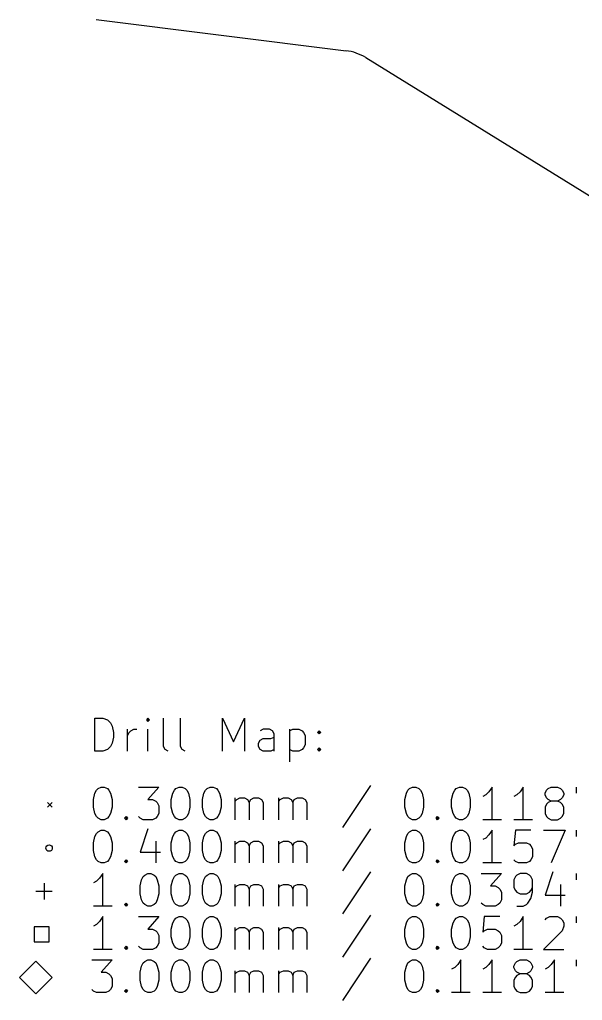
# Model space of a CAD drawing. Extents: x 3.05 to 12.28, y -8.4 to -3.41.
# Drawn here: x 3.054 to 4.409, y -8.39 to -6.031 of the extents above; entities that cross this region are included whole.
import ezdxf

# ---------------------------------------------------------------- set-up
doc = ezdxf.new("R2010")
doc.units = 0
doc.header["$MEASUREMENT"] = 0
doc.layers.add('BLACK', color=7, linetype='CONTINUOUS')

msp = doc.modelspace()

# ---------------------------------------------------------------- linework, layer by layer
at = {"layer": 'BLACK', "linetype": 'CONTINUOUS'}
for p, q in [((3.2387, -6.0309), (3.8403, -6.1057)), ((3.8877, -6.1224), (4.9938, -6.8042)), ((3.2359, -7.7906), (3.2359, -7.7118)), ((3.2359, -7.7118), (3.2546, -7.7118)), ((3.2546, -7.7118), (3.2659, -7.7156)), ((3.2659, -7.7156), (3.2734, -7.7231)), ((3.3633, -7.7118), (3.3596, -7.7156)), ((3.3596, -7.7156), (3.3633, -7.7193)), ((3.3671, -7.7156), (3.3633, -7.7118)), ((3.3633, -7.7118), (3.3633, -7.7193)), ((3.3633, -7.7193), (3.3671, -7.7156)), ((3.4008, -7.7793), (3.4008, -7.7118)), ((3.4421, -7.7793), (3.4421, -7.7118)), ((3.5433, -7.7906), (3.5433, -7.7118)), ((3.5433, -7.7118), (3.5696, -7.7681)), ((3.5696, -7.7681), (3.5958, -7.7118)), ((3.5958, -7.7118), (3.5958, -7.7906)), ((3.2734, -7.7231), (3.2771, -7.7306)), ((3.2771, -7.7306), (3.2809, -7.7456)), ((3.3146, -7.7906), (3.3146, -7.7381)), ((3.3221, -7.7418), (3.3296, -7.7381)), ((3.3296, -7.7381), (3.3371, -7.7381)), ((3.3633, -7.7906), (3.3633, -7.7381)), ((3.6408, -7.7381), (3.6333, -7.7418)), ((3.6558, -7.7381), (3.6408, -7.7381)), ((3.6633, -7.7418), (3.6558, -7.7381)), ((3.7045, -7.7381), (3.7045, -7.8168)), ((3.7045, -7.7418), (3.712, -7.7381)), ((3.712, -7.7381), (3.727, -7.7381)), ((3.727, -7.7381), (3.7345, -7.7418)), ((3.2809, -7.7568), (3.2771, -7.7718)), ((3.2809, -7.7456), (3.2809, -7.7568)), ((3.3146, -7.7531), (3.3183, -7.7456)), ((3.3183, -7.7456), (3.3221, -7.7418)), ((3.6333, -7.7643), (3.6408, -7.7606)), ((3.6408, -7.7606), (3.6596, -7.7606)), ((3.6596, -7.7606), (3.6671, -7.7568)), ((3.6671, -7.7493), (3.6633, -7.7418)), ((3.6671, -7.7906), (3.6671, -7.7493)), ((3.7345, -7.7418), (3.7383, -7.7456)), ((3.7383, -7.7456), (3.742, -7.7531)), ((3.742, -7.7531), (3.742, -7.7756)), ((3.772, -7.7456), (3.7758, -7.7418)), ((3.7758, -7.7493), (3.772, -7.7456)), ((3.7758, -7.7418), (3.7795, -7.7456)), ((3.7758, -7.7418), (3.7758, -7.7493)), ((3.7795, -7.7456), (3.7758, -7.7493)), ((3.2734, -7.7793), (3.2659, -7.7868)), ((3.2771, -7.7718), (3.2734, -7.7793)), ((3.4046, -7.7868), (3.4008, -7.7793)), ((3.4458, -7.7868), (3.4421, -7.7793)), ((3.6296, -7.7718), (3.6333, -7.7643)), ((3.6296, -7.7793), (3.6296, -7.7718)), ((3.6333, -7.7868), (3.6296, -7.7793)), ((3.7383, -7.7831), (3.7345, -7.7868)), ((3.742, -7.7756), (3.7383, -7.7831)), ((3.772, -7.7868), (3.7758, -7.7831)), ((3.7758, -7.7831), (3.7795, -7.7868)), ((3.7758, -7.7831), (3.7758, -7.7906)), ((3.2546, -7.7906), (3.2359, -7.7906)), ((3.2659, -7.7868), (3.2546, -7.7906)), ((3.4121, -7.7906), (3.4046, -7.7868)), ((3.4533, -7.7906), (3.4458, -7.7868)), ((3.6408, -7.7906), (3.6333, -7.7868)), ((3.6596, -7.7906), (3.6408, -7.7906)), ((3.6671, -7.7868), (3.6596, -7.7906)), ((3.712, -7.7906), (3.7045, -7.7868)), ((3.727, -7.7906), (3.712, -7.7906)), ((3.7345, -7.7868), (3.727, -7.7906)), ((3.7758, -7.7906), (3.772, -7.7868)), ((3.7795, -7.7868), (3.7758, -7.7906)), ((3.2434, -7.8809), (3.2509, -7.8772)), ((3.2509, -7.8772), (3.2584, -7.8772)), ((3.2584, -7.8772), (3.2659, -7.8809)), ((3.3408, -7.8772), (3.3896, -7.8772)), ((3.3896, -7.8772), (3.3633, -7.9072)), ((3.4308, -7.8809), (3.4383, -7.8772)), ((3.4383, -7.8772), (3.4458, -7.8772)), ((3.4458, -7.8772), (3.4533, -7.8809)), ((3.5058, -7.8809), (3.5133, -7.8772)), ((3.5133, -7.8772), (3.5208, -7.8772)), ((3.5208, -7.8772), (3.5283, -7.8809)), ((3.8995, -7.8734), (3.832, -7.9747)), ((3.9933, -7.8809), (4.0008, -7.8772)), ((4.0008, -7.8772), (4.0083, -7.8772)), ((4.0083, -7.8772), (4.0158, -7.8809)), ((4.1057, -7.8809), (4.1132, -7.8772)), ((4.1132, -7.8772), (4.1207, -7.8772)), ((4.1207, -7.8772), (4.1282, -7.8809)), ((4.192, -7.8772), (4.1845, -7.8884)), ((4.192, -7.9559), (4.192, -7.8772)), ((4.267, -7.8772), (4.2595, -7.8884)), ((4.267, -7.9559), (4.267, -7.8772)), ((4.327, -7.8809), (4.3345, -7.8772)), ((4.3345, -7.8772), (4.3495, -7.8772)), ((4.3495, -7.8772), (4.357, -7.8809)), ((4.3945, -7.8772), (4.3945, -7.8922)), ((3.2321, -7.9072), (3.2359, -7.8922)), ((3.2359, -7.8922), (3.2396, -7.8847)), ((3.2396, -7.8847), (3.2434, -7.8809)), ((3.2659, -7.8809), (3.2696, -7.8847)), ((3.2696, -7.8847), (3.2734, -7.8922)), ((3.2734, -7.8922), (3.2771, -7.9072)), ((3.4196, -7.9072), (3.4233, -7.8922)), ((3.4233, -7.8922), (3.4271, -7.8847)), ((3.4271, -7.8847), (3.4308, -7.8809)), ((3.4533, -7.8809), (3.4571, -7.8847)), ((3.4571, -7.8847), (3.4608, -7.8922)), ((3.4608, -7.8922), (3.4646, -7.9072)), ((3.4946, -7.9072), (3.4983, -7.8922)), ((3.4983, -7.8922), (3.5021, -7.8847)), ((3.5021, -7.8847), (3.5058, -7.8809)), ((3.5283, -7.8809), (3.5321, -7.8847)), ((3.5321, -7.8847), (3.5358, -7.8922)), ((3.5358, -7.8922), (3.5396, -7.9072)), ((3.5733, -7.9559), (3.5733, -7.9034)), ((3.5771, -7.9072), (3.5846, -7.9034)), ((3.5846, -7.9034), (3.5958, -7.9034)), ((3.5958, -7.9034), (3.6033, -7.9072)), ((3.6108, -7.9072), (3.6183, -7.9034)), ((3.6183, -7.9034), (3.6296, -7.9034)), ((3.6296, -7.9034), (3.6371, -7.9072)), ((3.6783, -7.9559), (3.6783, -7.9034)), ((3.6821, -7.9072), (3.6895, -7.9034)), ((3.6895, -7.9034), (3.7008, -7.9034)), ((3.7008, -7.9034), (3.7083, -7.9072)), ((3.7158, -7.9072), (3.7233, -7.9034)), ((3.7233, -7.9034), (3.7345, -7.9034)), ((3.7345, -7.9034), (3.742, -7.9072)), ((3.982, -7.9072), (3.9858, -7.8922)), ((3.9858, -7.8922), (3.9895, -7.8847)), ((3.9895, -7.8847), (3.9933, -7.8809)), ((4.0158, -7.8809), (4.0195, -7.8847)), ((4.0195, -7.8847), (4.0233, -7.8922)), ((4.0233, -7.8922), (4.027, -7.9072)), ((4.0945, -7.9072), (4.0982, -7.8922)), ((4.0982, -7.8922), (4.102, -7.8847)), ((4.102, -7.8847), (4.1057, -7.8809)), ((4.1282, -7.8809), (4.132, -7.8847)), ((4.132, -7.8847), (4.1357, -7.8922)), ((4.1357, -7.8922), (4.1395, -7.9072)), ((4.177, -7.8959), (4.1695, -7.8997)), ((4.1845, -7.8884), (4.177, -7.8959)), ((4.252, -7.8959), (4.2445, -7.8997)), ((4.2595, -7.8884), (4.252, -7.8959)), ((4.3195, -7.8922), (4.3232, -7.8847)), ((4.3195, -7.8959), (4.3195, -7.8922)), ((4.3232, -7.9034), (4.3195, -7.8959)), ((4.3232, -7.8847), (4.327, -7.8809)), ((4.327, -7.9072), (4.3232, -7.9034)), ((4.357, -7.8809), (4.3607, -7.8847)), ((4.3607, -7.9034), (4.357, -7.9072)), ((4.3607, -7.8847), (4.3645, -7.8922)), ((4.3645, -7.8959), (4.3607, -7.9034)), ((4.3645, -7.8922), (4.3645, -7.8959)), ((3.1214, -7.914), (3.1332, -7.9258)), ((3.1332, -7.914), (3.1214, -7.9258)), ((3.2321, -7.9259), (3.2321, -7.9072)), ((3.2359, -7.9409), (3.2321, -7.9259)), ((3.2771, -7.9259), (3.2734, -7.9409)), ((3.2771, -7.9072), (3.2771, -7.9259)), ((3.3633, -7.9072), (3.3746, -7.9072)), ((3.3746, -7.9072), (3.3821, -7.9109)), ((3.3821, -7.9109), (3.3858, -7.9147)), ((3.3858, -7.9147), (3.3896, -7.9222)), ((3.3896, -7.9222), (3.3896, -7.9409)), ((3.4196, -7.9259), (3.4196, -7.9072)), ((3.4233, -7.9409), (3.4196, -7.9259)), ((3.4646, -7.9259), (3.4608, -7.9409)), ((3.4646, -7.9072), (3.4646, -7.9259)), ((3.4946, -7.9259), (3.4946, -7.9072)), ((3.4983, -7.9409), (3.4946, -7.9259)), ((3.5396, -7.9259), (3.5358, -7.9409)), ((3.5396, -7.9072), (3.5396, -7.9259)), ((3.5733, -7.9109), (3.5771, -7.9072)), ((3.6033, -7.9072), (3.6071, -7.9147)), ((3.6071, -7.9147), (3.6108, -7.9072)), ((3.6071, -7.9147), (3.6071, -7.9559)), ((3.6371, -7.9072), (3.6408, -7.9147)), ((3.6408, -7.9147), (3.6408, -7.9559)), ((3.6783, -7.9109), (3.6821, -7.9072)), ((3.7083, -7.9072), (3.712, -7.9147)), ((3.712, -7.9147), (3.7158, -7.9072)), ((3.712, -7.9147), (3.712, -7.9559)), ((3.742, -7.9072), (3.7458, -7.9147)), ((3.7458, -7.9147), (3.7458, -7.9559)), ((3.982, -7.9259), (3.982, -7.9072)), ((3.9858, -7.9409), (3.982, -7.9259)), ((4.027, -7.9259), (4.0233, -7.9409)), ((4.027, -7.9072), (4.027, -7.9259)), ((4.0945, -7.9259), (4.0945, -7.9072)), ((4.0982, -7.9409), (4.0945, -7.9259)), ((4.1395, -7.9259), (4.1357, -7.9409)), ((4.1395, -7.9072), (4.1395, -7.9259)), ((4.3232, -7.9184), (4.3195, -7.9259)), ((4.3195, -7.9259), (4.3195, -7.9409)), ((4.327, -7.9147), (4.3232, -7.9184)), ((4.3345, -7.9109), (4.327, -7.9072)), ((4.3345, -7.9109), (4.327, -7.9147)), ((4.3495, -7.9109), (4.3345, -7.9109)), ((4.357, -7.9072), (4.3495, -7.9109)), ((4.357, -7.9147), (4.3495, -7.9109)), ((4.3607, -7.9184), (4.357, -7.9147)), ((4.3645, -7.9259), (4.3607, -7.9184)), ((4.3645, -7.9409), (4.3645, -7.9259)), ((3.2396, -7.9484), (3.2359, -7.9409)), ((3.2434, -7.9522), (3.2396, -7.9484)), ((3.2696, -7.9484), (3.2659, -7.9522)), ((3.2734, -7.9409), (3.2696, -7.9484)), ((3.3071, -7.9522), (3.3108, -7.9484)), ((3.3108, -7.9484), (3.3146, -7.9522)), ((3.3108, -7.9484), (3.3108, -7.9559)), ((3.3446, -7.9522), (3.3408, -7.9484)), ((3.3858, -7.9484), (3.3821, -7.9522)), ((3.3896, -7.9409), (3.3858, -7.9484)), ((3.4271, -7.9484), (3.4233, -7.9409)), ((3.4308, -7.9522), (3.4271, -7.9484)), ((3.4571, -7.9484), (3.4533, -7.9522)), ((3.4608, -7.9409), (3.4571, -7.9484)), ((3.5021, -7.9484), (3.4983, -7.9409)), ((3.5058, -7.9522), (3.5021, -7.9484)), ((3.5321, -7.9484), (3.5283, -7.9522)), ((3.5358, -7.9409), (3.5321, -7.9484)), ((3.9895, -7.9484), (3.9858, -7.9409)), ((3.9933, -7.9522), (3.9895, -7.9484)), ((4.0195, -7.9484), (4.0158, -7.9522)), ((4.0233, -7.9409), (4.0195, -7.9484)), ((4.057, -7.9522), (4.0608, -7.9484)), ((4.0608, -7.9484), (4.0645, -7.9522)), ((4.0608, -7.9484), (4.0608, -7.9559)), ((4.102, -7.9484), (4.0982, -7.9409)), ((4.1057, -7.9522), (4.102, -7.9484)), ((4.132, -7.9484), (4.1282, -7.9522)), ((4.1357, -7.9409), (4.132, -7.9484)), ((4.3195, -7.9409), (4.3232, -7.9484)), ((4.3232, -7.9484), (4.327, -7.9522)), ((4.357, -7.9522), (4.3607, -7.9484)), ((4.3607, -7.9484), (4.3645, -7.9409)), ((3.2509, -7.9559), (3.2434, -7.9522)), ((3.2584, -7.9559), (3.2509, -7.9559)), ((3.2659, -7.9522), (3.2584, -7.9559)), ((3.3108, -7.9559), (3.3071, -7.9522)), ((3.3146, -7.9522), (3.3108, -7.9559)), ((3.3521, -7.9559), (3.3446, -7.9522)), ((3.3746, -7.9559), (3.3521, -7.9559)), ((3.3821, -7.9522), (3.3746, -7.9559)), ((3.4383, -7.9559), (3.4308, -7.9522)), ((3.4458, -7.9559), (3.4383, -7.9559)), ((3.4533, -7.9522), (3.4458, -7.9559)), ((3.5133, -7.9559), (3.5058, -7.9522)), ((3.5208, -7.9559), (3.5133, -7.9559)), ((3.5283, -7.9522), (3.5208, -7.9559)), ((4.0008, -7.9559), (3.9933, -7.9522)), ((4.0083, -7.9559), (4.0008, -7.9559)), ((4.0158, -7.9522), (4.0083, -7.9559)), ((4.0608, -7.9559), (4.057, -7.9522)), ((4.0645, -7.9522), (4.0608, -7.9559)), ((4.1132, -7.9559), (4.1057, -7.9522)), ((4.1207, -7.9559), (4.1132, -7.9559)), ((4.1282, -7.9522), (4.1207, -7.9559)), ((4.2145, -7.9559), (4.1695, -7.9559)), ((4.2895, -7.9559), (4.2445, -7.9559)), ((4.327, -7.9522), (4.3345, -7.9559)), ((4.3345, -7.9559), (4.3495, -7.9559)), ((4.3495, -7.9559), (4.357, -7.9522)), ((3.2321, -8.0111), (3.2359, -7.9961)), ((3.2359, -7.9961), (3.2396, -7.9886)), ((3.2396, -7.9886), (3.2434, -7.9849)), ((3.2434, -7.9849), (3.2509, -7.9811)), ((3.2509, -7.9811), (3.2584, -7.9811)), ((3.2584, -7.9811), (3.2659, -7.9849)), ((3.2659, -7.9849), (3.2696, -7.9886)), ((3.2696, -7.9886), (3.2734, -7.9961)), ((3.2734, -7.9961), (3.2771, -8.0111)), ((3.3633, -7.9774), (3.3446, -8.0336)), ((3.4196, -8.0111), (3.4233, -7.9961)), ((3.4233, -7.9961), (3.4271, -7.9886)), ((3.4271, -7.9886), (3.4308, -7.9849)), ((3.4308, -7.9849), (3.4383, -7.9811)), ((3.4383, -7.9811), (3.4458, -7.9811)), ((3.4458, -7.9811), (3.4533, -7.9849)), ((3.4533, -7.9849), (3.4571, -7.9886)), ((3.4571, -7.9886), (3.4608, -7.9961)), ((3.4608, -7.9961), (3.4646, -8.0111)), ((3.4946, -8.0111), (3.4983, -7.9961)), ((3.4983, -7.9961), (3.5021, -7.9886)), ((3.5021, -7.9886), (3.5058, -7.9849)), ((3.5058, -7.9849), (3.5133, -7.9811)), ((3.5133, -7.9811), (3.5208, -7.9811)), ((3.5208, -7.9811), (3.5283, -7.9849)), ((3.5283, -7.9849), (3.5321, -7.9886)), ((3.5321, -7.9886), (3.5358, -7.9961)), ((3.5358, -7.9961), (3.5396, -8.0111)), ((3.8995, -7.9774), (3.832, -8.0786)), ((3.982, -8.0111), (3.9858, -7.9961)), ((3.9858, -7.9961), (3.9895, -7.9886)), ((3.9895, -7.9886), (3.9933, -7.9849)), ((3.9933, -7.9849), (4.0008, -7.9811)), ((4.0008, -7.9811), (4.0083, -7.9811)), ((4.0083, -7.9811), (4.0158, -7.9849)), ((4.0158, -7.9849), (4.0195, -7.9886)), ((4.0195, -7.9886), (4.0233, -7.9961)), ((4.0233, -7.9961), (4.027, -8.0111)), ((4.0945, -8.0111), (4.0982, -7.9961)), ((4.0982, -7.9961), (4.102, -7.9886)), ((4.102, -7.9886), (4.1057, -7.9849)), ((4.1057, -7.9849), (4.1132, -7.9811)), ((4.1132, -7.9811), (4.1207, -7.9811)), ((4.1207, -7.9811), (4.1282, -7.9849)), ((4.1282, -7.9849), (4.132, -7.9886)), ((4.132, -7.9886), (4.1357, -7.9961)), ((4.1357, -7.9961), (4.1395, -8.0111)), ((4.1845, -7.9924), (4.177, -7.9999)), ((4.192, -7.9811), (4.1845, -7.9924)), ((4.192, -8.0599), (4.192, -7.9811)), ((4.2482, -7.9811), (4.2445, -8.0186)), ((4.2857, -7.9811), (4.2482, -7.9811)), ((4.3157, -7.9811), (4.3682, -7.9811)), ((4.3682, -7.9811), (4.3345, -8.0599)), ((4.3945, -7.9811), (4.3945, -7.9961)), ((3.2321, -8.0299), (3.2321, -8.0111)), ((3.2771, -8.0111), (3.2771, -8.0299)), ((3.3821, -8.0074), (3.3821, -8.0599)), ((3.4196, -8.0299), (3.4196, -8.0111)), ((3.4646, -8.0111), (3.4646, -8.0299)), ((3.4946, -8.0299), (3.4946, -8.0111)), ((3.5396, -8.0111), (3.5396, -8.0299)), ((3.5733, -8.0599), (3.5733, -8.0074)), ((3.5733, -8.0149), (3.5771, -8.0111)), ((3.5771, -8.0111), (3.5846, -8.0074)), ((3.5846, -8.0074), (3.5958, -8.0074)), ((3.5958, -8.0074), (3.6033, -8.0111)), ((3.6033, -8.0111), (3.6071, -8.0186)), ((3.6071, -8.0186), (3.6108, -8.0111)), ((3.6071, -8.0186), (3.6071, -8.0599)), ((3.6108, -8.0111), (3.6183, -8.0074)), ((3.6183, -8.0074), (3.6296, -8.0074)), ((3.6296, -8.0074), (3.6371, -8.0111)), ((3.6371, -8.0111), (3.6408, -8.0186)), ((3.6408, -8.0186), (3.6408, -8.0599)), ((3.6783, -8.0599), (3.6783, -8.0074)), ((3.6783, -8.0149), (3.6821, -8.0111)), ((3.6821, -8.0111), (3.6895, -8.0074)), ((3.6895, -8.0074), (3.7008, -8.0074)), ((3.7008, -8.0074), (3.7083, -8.0111)), ((3.7083, -8.0111), (3.712, -8.0186)), ((3.712, -8.0186), (3.7158, -8.0111)), ((3.712, -8.0186), (3.712, -8.0599)), ((3.7158, -8.0111), (3.7233, -8.0074)), ((3.7233, -8.0074), (3.7345, -8.0074)), ((3.7345, -8.0074), (3.742, -8.0111)), ((3.742, -8.0111), (3.7458, -8.0186)), ((3.7458, -8.0186), (3.7458, -8.0599)), ((3.982, -8.0299), (3.982, -8.0111)), ((4.027, -8.0111), (4.027, -8.0299)), ((4.0945, -8.0299), (4.0945, -8.0111)), ((4.1395, -8.0111), (4.1395, -8.0299)), ((4.177, -7.9999), (4.1695, -8.0036)), ((4.2445, -8.0186), (4.2482, -8.0149)), ((4.2482, -8.0149), (4.2557, -8.0111)), ((4.2557, -8.0111), (4.2745, -8.0111)), ((4.2745, -8.0111), (4.282, -8.0149)), ((4.282, -8.0149), (4.2857, -8.0186)), ((4.2857, -8.0186), (4.2895, -8.0261)), ((3.2359, -8.0449), (3.2321, -8.0299)), ((3.2396, -8.0524), (3.2359, -8.0449)), ((3.2734, -8.0449), (3.2696, -8.0524)), ((3.2771, -8.0299), (3.2734, -8.0449)), ((3.3446, -8.0336), (3.3933, -8.0336)), ((3.4233, -8.0449), (3.4196, -8.0299)), ((3.4271, -8.0524), (3.4233, -8.0449)), ((3.4608, -8.0449), (3.4571, -8.0524)), ((3.4646, -8.0299), (3.4608, -8.0449)), ((3.4983, -8.0449), (3.4946, -8.0299)), ((3.5021, -8.0524), (3.4983, -8.0449)), ((3.5358, -8.0449), (3.5321, -8.0524)), ((3.5396, -8.0299), (3.5358, -8.0449)), ((3.9858, -8.0449), (3.982, -8.0299)), ((3.9895, -8.0524), (3.9858, -8.0449)), ((4.0233, -8.0449), (4.0195, -8.0524)), ((4.027, -8.0299), (4.0233, -8.0449)), ((4.0982, -8.0449), (4.0945, -8.0299)), ((4.102, -8.0524), (4.0982, -8.0449)), ((4.1357, -8.0449), (4.132, -8.0524)), ((4.1395, -8.0299), (4.1357, -8.0449)), ((4.2895, -8.0449), (4.2857, -8.0524)), ((4.2895, -8.0261), (4.2895, -8.0449)), ((3.2434, -8.0561), (3.2396, -8.0524)), ((3.2509, -8.0599), (3.2434, -8.0561)), ((3.2584, -8.0599), (3.2509, -8.0599)), ((3.2659, -8.0561), (3.2584, -8.0599)), ((3.2696, -8.0524), (3.2659, -8.0561)), ((3.3071, -8.0561), (3.3108, -8.0524)), ((3.3108, -8.0599), (3.3071, -8.0561)), ((3.3108, -8.0524), (3.3146, -8.0561)), ((3.3108, -8.0524), (3.3108, -8.0599)), ((3.3146, -8.0561), (3.3108, -8.0599)), ((3.4308, -8.0561), (3.4271, -8.0524)), ((3.4383, -8.0599), (3.4308, -8.0561)), ((3.4458, -8.0599), (3.4383, -8.0599)), ((3.4533, -8.0561), (3.4458, -8.0599)), ((3.4571, -8.0524), (3.4533, -8.0561)), ((3.5058, -8.0561), (3.5021, -8.0524)), ((3.5133, -8.0599), (3.5058, -8.0561)), ((3.5208, -8.0599), (3.5133, -8.0599)), ((3.5283, -8.0561), (3.5208, -8.0599)), ((3.5321, -8.0524), (3.5283, -8.0561)), ((3.9933, -8.0561), (3.9895, -8.0524)), ((4.0008, -8.0599), (3.9933, -8.0561)), ((4.0083, -8.0599), (4.0008, -8.0599)), ((4.0158, -8.0561), (4.0083, -8.0599)), ((4.0195, -8.0524), (4.0158, -8.0561)), ((4.057, -8.0561), (4.0608, -8.0524)), ((4.0608, -8.0599), (4.057, -8.0561)), ((4.0608, -8.0524), (4.0645, -8.0561)), ((4.0608, -8.0524), (4.0608, -8.0599)), ((4.0645, -8.0561), (4.0608, -8.0599)), ((4.1057, -8.0561), (4.102, -8.0524)), ((4.1132, -8.0599), (4.1057, -8.0561)), ((4.1207, -8.0599), (4.1132, -8.0599)), ((4.1282, -8.0561), (4.1207, -8.0599)), ((4.132, -8.0524), (4.1282, -8.0561)), ((4.2145, -8.0599), (4.1695, -8.0599)), ((4.2482, -8.0561), (4.2445, -8.0524)), ((4.2557, -8.0599), (4.2482, -8.0561)), ((4.2745, -8.0599), (4.2557, -8.0599)), ((4.282, -8.0561), (4.2745, -8.0599)), ((4.2857, -8.0524), (4.282, -8.0561)), ((3.2546, -8.0851), (3.2471, -8.0963)), ((3.2546, -8.1638), (3.2546, -8.0851)), ((3.3483, -8.1001), (3.3521, -8.0926)), ((3.3521, -8.0926), (3.3558, -8.0888)), ((3.3558, -8.0888), (3.3633, -8.0851)), ((3.3633, -8.0851), (3.3708, -8.0851)), ((3.3708, -8.0851), (3.3783, -8.0888)), ((3.3783, -8.0888), (3.3821, -8.0926)), ((3.3821, -8.0926), (3.3858, -8.1001)), ((3.4233, -8.1001), (3.4271, -8.0926)), ((3.4271, -8.0926), (3.4308, -8.0888)), ((3.4308, -8.0888), (3.4383, -8.0851)), ((3.4383, -8.0851), (3.4458, -8.0851)), ((3.4458, -8.0851), (3.4533, -8.0888)), ((3.4533, -8.0888), (3.4571, -8.0926)), ((3.4571, -8.0926), (3.4608, -8.1001)), ((3.4983, -8.1001), (3.5021, -8.0926)), ((3.5021, -8.0926), (3.5058, -8.0888)), ((3.5058, -8.0888), (3.5133, -8.0851)), ((3.5133, -8.0851), (3.5208, -8.0851)), ((3.5208, -8.0851), (3.5283, -8.0888)), ((3.5283, -8.0888), (3.5321, -8.0926)), ((3.5321, -8.0926), (3.5358, -8.1001)), ((3.8995, -8.0813), (3.832, -8.1826)), ((3.9858, -8.1001), (3.9895, -8.0926)), ((3.9895, -8.0926), (3.9933, -8.0888)), ((3.9933, -8.0888), (4.0008, -8.0851)), ((4.0008, -8.0851), (4.0083, -8.0851)), ((4.0083, -8.0851), (4.0158, -8.0888)), ((4.0158, -8.0888), (4.0195, -8.0926)), ((4.0195, -8.0926), (4.0233, -8.1001)), ((4.0982, -8.1001), (4.102, -8.0926)), ((4.102, -8.0926), (4.1057, -8.0888)), ((4.1057, -8.0888), (4.1132, -8.0851)), ((4.1132, -8.0851), (4.1207, -8.0851)), ((4.1207, -8.0851), (4.1282, -8.0888)), ((4.1282, -8.0888), (4.132, -8.0926)), ((4.132, -8.0926), (4.1357, -8.1001)), ((4.1657, -8.0851), (4.2145, -8.0851)), ((4.2145, -8.0851), (4.1882, -8.1151)), ((4.2482, -8.0926), (4.2445, -8.1001)), ((4.252, -8.0888), (4.2482, -8.0926)), ((4.2595, -8.0851), (4.252, -8.0888)), ((4.2745, -8.0851), (4.2595, -8.0851)), ((4.282, -8.0888), (4.2745, -8.0851)), ((4.2857, -8.0926), (4.282, -8.0888)), ((4.2895, -8.1001), (4.2857, -8.0926)), ((4.3382, -8.0813), (4.3195, -8.1376)), ((4.3945, -8.0851), (4.3945, -8.1001)), ((3.1135, -8.1081), (3.1135, -8.1475)), ((3.2396, -8.1038), (3.2321, -8.1076)), ((3.2471, -8.0963), (3.2396, -8.1038)), ((3.3446, -8.1151), (3.3483, -8.1001)), ((3.3446, -8.1338), (3.3446, -8.1151)), ((3.3858, -8.1001), (3.3896, -8.1151)), ((3.3896, -8.1151), (3.3896, -8.1338)), ((3.4196, -8.1151), (3.4233, -8.1001)), ((3.4196, -8.1338), (3.4196, -8.1151)), ((3.4608, -8.1001), (3.4646, -8.1151)), ((3.4646, -8.1151), (3.4646, -8.1338)), ((3.4946, -8.1151), (3.4983, -8.1001)), ((3.4946, -8.1338), (3.4946, -8.1151)), ((3.5358, -8.1001), (3.5396, -8.1151)), ((3.5396, -8.1151), (3.5396, -8.1338)), ((3.5733, -8.1638), (3.5733, -8.1113)), ((3.5733, -8.1188), (3.5771, -8.1151)), ((3.5771, -8.1151), (3.5846, -8.1113)), ((3.5846, -8.1113), (3.5958, -8.1113)), ((3.5958, -8.1113), (3.6033, -8.1151)), ((3.6033, -8.1151), (3.6071, -8.1226)), ((3.6071, -8.1226), (3.6108, -8.1151)), ((3.6108, -8.1151), (3.6183, -8.1113)), ((3.6183, -8.1113), (3.6296, -8.1113)), ((3.6296, -8.1113), (3.6371, -8.1151)), ((3.6371, -8.1151), (3.6408, -8.1226)), ((3.6783, -8.1638), (3.6783, -8.1113)), ((3.6783, -8.1188), (3.6821, -8.1151)), ((3.6821, -8.1151), (3.6895, -8.1113)), ((3.6895, -8.1113), (3.7008, -8.1113)), ((3.7008, -8.1113), (3.7083, -8.1151)), ((3.7083, -8.1151), (3.712, -8.1226)), ((3.712, -8.1226), (3.7158, -8.1151)), ((3.7158, -8.1151), (3.7233, -8.1113)), ((3.7233, -8.1113), (3.7345, -8.1113)), ((3.7345, -8.1113), (3.742, -8.1151)), ((3.742, -8.1151), (3.7458, -8.1226)), ((3.982, -8.1151), (3.9858, -8.1001)), ((3.982, -8.1338), (3.982, -8.1151)), ((4.0233, -8.1001), (4.027, -8.1151)), ((4.027, -8.1151), (4.027, -8.1338)), ((4.0945, -8.1151), (4.0982, -8.1001)), ((4.0945, -8.1338), (4.0945, -8.1151)), ((4.1357, -8.1001), (4.1395, -8.1151)), ((4.1395, -8.1151), (4.1395, -8.1338)), ((4.1882, -8.1151), (4.1995, -8.1151)), ((4.1995, -8.1151), (4.207, -8.1188)), ((4.2445, -8.1001), (4.2445, -8.1188)), ((4.2895, -8.1301), (4.2895, -8.1001)), ((4.357, -8.1113), (4.357, -8.1638)), ((3.0938, -8.1278), (3.1332, -8.1278)), ((3.3483, -8.1488), (3.3446, -8.1338)), ((3.3896, -8.1338), (3.3858, -8.1488)), ((3.4233, -8.1488), (3.4196, -8.1338)), ((3.4646, -8.1338), (3.4608, -8.1488)), ((3.4983, -8.1488), (3.4946, -8.1338)), ((3.5396, -8.1338), (3.5358, -8.1488)), ((3.6071, -8.1226), (3.6071, -8.1638)), ((3.6408, -8.1226), (3.6408, -8.1638)), ((3.712, -8.1226), (3.712, -8.1638)), ((3.7458, -8.1226), (3.7458, -8.1638)), ((3.9858, -8.1488), (3.982, -8.1338)), ((4.027, -8.1338), (4.0233, -8.1488)), ((4.0982, -8.1488), (4.0945, -8.1338)), ((4.1395, -8.1338), (4.1357, -8.1488)), ((4.207, -8.1188), (4.2107, -8.1226)), ((4.2107, -8.1226), (4.2145, -8.1301)), ((4.2145, -8.1301), (4.2145, -8.1488)), ((4.2445, -8.1188), (4.2482, -8.1263)), ((4.2482, -8.1263), (4.252, -8.1301)), ((4.252, -8.1301), (4.2595, -8.1338)), ((4.2595, -8.1338), (4.2745, -8.1338)), ((4.2745, -8.1338), (4.282, -8.1301)), ((4.282, -8.1301), (4.2857, -8.1263)), ((4.2857, -8.1263), (4.2895, -8.1188)), ((4.2857, -8.1451), (4.2895, -8.1301)), ((4.3195, -8.1376), (4.3682, -8.1376)), ((3.2771, -8.1638), (3.2321, -8.1638)), ((3.3071, -8.1601), (3.3108, -8.1563)), ((3.3108, -8.1638), (3.3071, -8.1601)), ((3.3108, -8.1563), (3.3146, -8.1601)), ((3.3108, -8.1563), (3.3108, -8.1638)), ((3.3146, -8.1601), (3.3108, -8.1638)), ((3.3521, -8.1563), (3.3483, -8.1488)), ((3.3558, -8.1601), (3.3521, -8.1563)), ((3.3633, -8.1638), (3.3558, -8.1601)), ((3.3708, -8.1638), (3.3633, -8.1638)), ((3.3783, -8.1601), (3.3708, -8.1638)), ((3.3821, -8.1563), (3.3783, -8.1601)), ((3.3858, -8.1488), (3.3821, -8.1563)), ((3.4271, -8.1563), (3.4233, -8.1488)), ((3.4308, -8.1601), (3.4271, -8.1563)), ((3.4383, -8.1638), (3.4308, -8.1601)), ((3.4458, -8.1638), (3.4383, -8.1638)), ((3.4533, -8.1601), (3.4458, -8.1638)), ((3.4571, -8.1563), (3.4533, -8.1601)), ((3.4608, -8.1488), (3.4571, -8.1563)), ((3.5021, -8.1563), (3.4983, -8.1488)), ((3.5058, -8.1601), (3.5021, -8.1563)), ((3.5133, -8.1638), (3.5058, -8.1601)), ((3.5208, -8.1638), (3.5133, -8.1638)), ((3.5283, -8.1601), (3.5208, -8.1638)), ((3.5321, -8.1563), (3.5283, -8.1601)), ((3.5358, -8.1488), (3.5321, -8.1563)), ((3.9895, -8.1563), (3.9858, -8.1488)), ((3.9933, -8.1601), (3.9895, -8.1563)), ((4.0008, -8.1638), (3.9933, -8.1601)), ((4.0083, -8.1638), (4.0008, -8.1638)), ((4.0158, -8.1601), (4.0083, -8.1638)), ((4.0195, -8.1563), (4.0158, -8.1601)), ((4.0233, -8.1488), (4.0195, -8.1563)), ((4.057, -8.1601), (4.0608, -8.1563)), ((4.0608, -8.1638), (4.057, -8.1601)), ((4.0608, -8.1563), (4.0645, -8.1601)), ((4.0608, -8.1563), (4.0608, -8.1638)), ((4.0645, -8.1601), (4.0608, -8.1638)), ((4.102, -8.1563), (4.0982, -8.1488)), ((4.1057, -8.1601), (4.102, -8.1563)), ((4.1132, -8.1638), (4.1057, -8.1601)), ((4.1207, -8.1638), (4.1132, -8.1638)), ((4.1282, -8.1601), (4.1207, -8.1638)), ((4.132, -8.1563), (4.1282, -8.1601)), ((4.1357, -8.1488), (4.132, -8.1563)), ((4.1695, -8.1601), (4.1657, -8.1563)), ((4.177, -8.1638), (4.1695, -8.1601)), ((4.1995, -8.1638), (4.177, -8.1638)), ((4.207, -8.1601), (4.1995, -8.1638)), ((4.2107, -8.1563), (4.207, -8.1601)), ((4.2145, -8.1488), (4.2107, -8.1563)), ((4.252, -8.1638), (4.267, -8.1638)), ((4.267, -8.1638), (4.2745, -8.1601)), ((4.2745, -8.1601), (4.2782, -8.1563)), ((4.2782, -8.1563), (4.2857, -8.1451)), ((3.8995, -8.1853), (3.832, -8.2865)), ((3.2396, -8.2078), (3.2321, -8.2115)), ((3.2471, -8.2003), (3.2396, -8.2078)), ((3.2546, -8.189), (3.2471, -8.2003)), ((3.2546, -8.2677), (3.2546, -8.189)), ((3.3408, -8.189), (3.3896, -8.189)), ((3.3896, -8.189), (3.3633, -8.219)), ((3.4196, -8.219), (3.4233, -8.204)), ((3.4233, -8.204), (3.4271, -8.1965)), ((3.4271, -8.1965), (3.4308, -8.1928)), ((3.4308, -8.1928), (3.4383, -8.189)), ((3.4383, -8.189), (3.4458, -8.189)), ((3.4458, -8.189), (3.4533, -8.1928)), ((3.4533, -8.1928), (3.4571, -8.1965)), ((3.4571, -8.1965), (3.4608, -8.204)), ((3.4608, -8.204), (3.4646, -8.219)), ((3.4946, -8.219), (3.4983, -8.204)), ((3.4983, -8.204), (3.5021, -8.1965)), ((3.5021, -8.1965), (3.5058, -8.1928)), ((3.5058, -8.1928), (3.5133, -8.189)), ((3.5133, -8.189), (3.5208, -8.189)), ((3.5208, -8.189), (3.5283, -8.1928)), ((3.5283, -8.1928), (3.5321, -8.1965)), ((3.5321, -8.1965), (3.5358, -8.204)), ((3.5358, -8.204), (3.5396, -8.219)), ((3.982, -8.219), (3.9858, -8.204)), ((3.9858, -8.204), (3.9895, -8.1965)), ((3.9895, -8.1965), (3.9933, -8.1928)), ((3.9933, -8.1928), (4.0008, -8.189)), ((4.0008, -8.189), (4.0083, -8.189)), ((4.0083, -8.189), (4.0158, -8.1928)), ((4.0158, -8.1928), (4.0195, -8.1965)), ((4.0195, -8.1965), (4.0233, -8.204)), ((4.0233, -8.204), (4.027, -8.219)), ((4.0945, -8.219), (4.0982, -8.204)), ((4.0982, -8.204), (4.102, -8.1965)), ((4.102, -8.1965), (4.1057, -8.1928)), ((4.1057, -8.1928), (4.1132, -8.189)), ((4.1132, -8.189), (4.1207, -8.189)), ((4.1207, -8.189), (4.1282, -8.1928)), ((4.1282, -8.1928), (4.132, -8.1965)), ((4.132, -8.1965), (4.1357, -8.204)), ((4.1357, -8.204), (4.1395, -8.219)), ((4.1732, -8.189), (4.1695, -8.2265)), ((4.2107, -8.189), (4.1732, -8.189)), ((4.252, -8.2078), (4.2445, -8.2115)), ((4.2595, -8.2003), (4.252, -8.2078)), ((4.267, -8.189), (4.2595, -8.2003)), ((4.267, -8.2677), (4.267, -8.189)), ((4.3195, -8.1965), (4.3232, -8.1928)), ((4.3232, -8.1928), (4.3307, -8.189)), ((4.3307, -8.189), (4.3495, -8.189)), ((4.3495, -8.189), (4.357, -8.1928)), ((4.357, -8.1928), (4.3607, -8.1965)), ((4.3607, -8.1965), (4.3645, -8.204)), ((4.3645, -8.204), (4.3645, -8.2115)), ((4.3945, -8.189), (4.3945, -8.204)), ((3.1257, -8.2136), (3.0895, -8.2136)), ((3.0895, -8.2136), (3.0895, -8.2498)), ((3.1257, -8.2498), (3.1257, -8.2136)), ((3.3633, -8.219), (3.3746, -8.219)), ((3.3746, -8.219), (3.3821, -8.2228)), ((3.3821, -8.2228), (3.3858, -8.2265)), ((3.3858, -8.2265), (3.3896, -8.234)), ((3.3896, -8.234), (3.3896, -8.2527)), ((3.4196, -8.2377), (3.4196, -8.219)), ((3.4646, -8.219), (3.4646, -8.2377)), ((3.4946, -8.2377), (3.4946, -8.219)), ((3.5396, -8.219), (3.5396, -8.2377)), ((3.5733, -8.2677), (3.5733, -8.2153)), ((3.5733, -8.2228), (3.5771, -8.219)), ((3.5771, -8.219), (3.5846, -8.2153)), ((3.5846, -8.2153), (3.5958, -8.2153)), ((3.5958, -8.2153), (3.6033, -8.219)), ((3.6033, -8.219), (3.6071, -8.2265)), ((3.6071, -8.2265), (3.6108, -8.219)), ((3.6071, -8.2265), (3.6071, -8.2677)), ((3.6108, -8.219), (3.6183, -8.2153)), ((3.6183, -8.2153), (3.6296, -8.2153)), ((3.6296, -8.2153), (3.6371, -8.219)), ((3.6371, -8.219), (3.6408, -8.2265)), ((3.6408, -8.2265), (3.6408, -8.2677)), ((3.6783, -8.2677), (3.6783, -8.2153)), ((3.6783, -8.2228), (3.6821, -8.219)), ((3.6821, -8.219), (3.6895, -8.2153)), ((3.6895, -8.2153), (3.7008, -8.2153)), ((3.7008, -8.2153), (3.7083, -8.219)), ((3.7083, -8.219), (3.712, -8.2265)), ((3.712, -8.2265), (3.7158, -8.219)), ((3.712, -8.2265), (3.712, -8.2677)), ((3.7158, -8.219), (3.7233, -8.2153)), ((3.7233, -8.2153), (3.7345, -8.2153)), ((3.7345, -8.2153), (3.742, -8.219)), ((3.742, -8.219), (3.7458, -8.2265)), ((3.7458, -8.2265), (3.7458, -8.2677)), ((3.982, -8.2377), (3.982, -8.219)), ((4.027, -8.219), (4.027, -8.2377)), ((4.0945, -8.2377), (4.0945, -8.219)), ((4.1395, -8.219), (4.1395, -8.2377)), ((4.1695, -8.2265), (4.1732, -8.2228)), ((4.1732, -8.2228), (4.1807, -8.219)), ((4.1807, -8.219), (4.1995, -8.219)), ((4.1995, -8.219), (4.207, -8.2228)), ((4.207, -8.2228), (4.2107, -8.2265)), ((4.2107, -8.2265), (4.2145, -8.234)), ((4.2145, -8.234), (4.2145, -8.2527)), ((4.3607, -8.2228), (4.3157, -8.2677)), ((4.3645, -8.2115), (4.3607, -8.2228)), ((3.0895, -8.2498), (3.1257, -8.2498)), ((3.3896, -8.2527), (3.3858, -8.2602)), ((3.4233, -8.2527), (3.4196, -8.2377)), ((3.4271, -8.2602), (3.4233, -8.2527)), ((3.4608, -8.2527), (3.4571, -8.2602)), ((3.4646, -8.2377), (3.4608, -8.2527)), ((3.4983, -8.2527), (3.4946, -8.2377)), ((3.5021, -8.2602), (3.4983, -8.2527)), ((3.5358, -8.2527), (3.5321, -8.2602)), ((3.5396, -8.2377), (3.5358, -8.2527)), ((3.9858, -8.2527), (3.982, -8.2377)), ((3.9895, -8.2602), (3.9858, -8.2527)), ((4.0233, -8.2527), (4.0195, -8.2602)), ((4.027, -8.2377), (4.0233, -8.2527)), ((4.0982, -8.2527), (4.0945, -8.2377)), ((4.102, -8.2602), (4.0982, -8.2527)), ((4.1357, -8.2527), (4.132, -8.2602)), ((4.1395, -8.2377), (4.1357, -8.2527)), ((4.2145, -8.2527), (4.2107, -8.2602)), ((3.2771, -8.2677), (3.2321, -8.2677)), ((3.3071, -8.264), (3.3108, -8.2602)), ((3.3108, -8.2677), (3.3071, -8.264)), ((3.3108, -8.2602), (3.3146, -8.264)), ((3.3108, -8.2602), (3.3108, -8.2677)), ((3.3146, -8.264), (3.3108, -8.2677)), ((3.3446, -8.264), (3.3408, -8.2602)), ((3.3521, -8.2677), (3.3446, -8.264)), ((3.3746, -8.2677), (3.3521, -8.2677)), ((3.3821, -8.264), (3.3746, -8.2677)), ((3.3858, -8.2602), (3.3821, -8.264)), ((3.4308, -8.264), (3.4271, -8.2602)), ((3.4383, -8.2677), (3.4308, -8.264)), ((3.4458, -8.2677), (3.4383, -8.2677)), ((3.4533, -8.264), (3.4458, -8.2677)), ((3.4571, -8.2602), (3.4533, -8.264)), ((3.5058, -8.264), (3.5021, -8.2602)), ((3.5133, -8.2677), (3.5058, -8.264)), ((3.5208, -8.2677), (3.5133, -8.2677)), ((3.5283, -8.264), (3.5208, -8.2677)), ((3.5321, -8.2602), (3.5283, -8.264)), ((3.9933, -8.264), (3.9895, -8.2602)), ((4.0008, -8.2677), (3.9933, -8.264)), ((4.0083, -8.2677), (4.0008, -8.2677)), ((4.0158, -8.264), (4.0083, -8.2677)), ((4.0195, -8.2602), (4.0158, -8.264)), ((4.057, -8.264), (4.0608, -8.2602)), ((4.0608, -8.2677), (4.057, -8.264)), ((4.0608, -8.2602), (4.0645, -8.264)), ((4.0608, -8.2602), (4.0608, -8.2677)), ((4.0645, -8.264), (4.0608, -8.2677)), ((4.1057, -8.264), (4.102, -8.2602)), ((4.1132, -8.2677), (4.1057, -8.264)), ((4.1207, -8.2677), (4.1132, -8.2677)), ((4.1282, -8.264), (4.1207, -8.2677)), ((4.132, -8.2602), (4.1282, -8.264)), ((4.1732, -8.264), (4.1695, -8.2602)), ((4.1807, -8.2677), (4.1732, -8.264)), ((4.1995, -8.2677), (4.1807, -8.2677)), ((4.207, -8.264), (4.1995, -8.2677)), ((4.2107, -8.2602), (4.207, -8.264)), ((4.2895, -8.2677), (4.2445, -8.2677)), ((4.3157, -8.2677), (4.3645, -8.2677)), ((3.0938, -8.2963), (3.0544, -8.3357)), ((3.1332, -8.3357), (3.0938, -8.2963)), ((3.2284, -8.2929), (3.2771, -8.2929)), ((3.2771, -8.2929), (3.2509, -8.3229)), ((3.3483, -8.3079), (3.3521, -8.3004)), ((3.3521, -8.3004), (3.3558, -8.2967)), ((3.3558, -8.2967), (3.3633, -8.2929)), ((3.3633, -8.2929), (3.3708, -8.2929)), ((3.3708, -8.2929), (3.3783, -8.2967)), ((3.3783, -8.2967), (3.3821, -8.3004)), ((3.3821, -8.3004), (3.3858, -8.3079)), ((3.4233, -8.3079), (3.4271, -8.3004)), ((3.4271, -8.3004), (3.4308, -8.2967)), ((3.4308, -8.2967), (3.4383, -8.2929)), ((3.4383, -8.2929), (3.4458, -8.2929)), ((3.4458, -8.2929), (3.4533, -8.2967)), ((3.4533, -8.2967), (3.4571, -8.3004)), ((3.4571, -8.3004), (3.4608, -8.3079)), ((3.4983, -8.3079), (3.5021, -8.3004)), ((3.5021, -8.3004), (3.5058, -8.2967)), ((3.5058, -8.2967), (3.5133, -8.2929)), ((3.5133, -8.2929), (3.5208, -8.2929)), ((3.5208, -8.2929), (3.5283, -8.2967)), ((3.5283, -8.2967), (3.5321, -8.3004)), ((3.5321, -8.3004), (3.5358, -8.3079)), ((3.8995, -8.2892), (3.832, -8.3904)), ((3.9858, -8.3079), (3.9895, -8.3004)), ((3.9895, -8.3004), (3.9933, -8.2967)), ((3.9933, -8.2967), (4.0008, -8.2929)), ((4.0008, -8.2929), (4.0083, -8.2929)), ((4.0083, -8.2929), (4.0158, -8.2967)), ((4.0158, -8.2967), (4.0195, -8.3004)), ((4.0195, -8.3004), (4.0233, -8.3079)), ((4.1095, -8.3042), (4.102, -8.3117)), ((4.117, -8.2929), (4.1095, -8.3042)), ((4.117, -8.3717), (4.117, -8.2929)), ((4.1845, -8.3042), (4.177, -8.3117)), ((4.192, -8.2929), (4.1845, -8.3042)), ((4.192, -8.3717), (4.192, -8.2929)), ((4.2445, -8.3079), (4.2482, -8.3004)), ((4.2482, -8.3004), (4.252, -8.2967)), ((4.252, -8.2967), (4.2595, -8.2929)), ((4.2595, -8.2929), (4.2745, -8.2929)), ((4.2745, -8.2929), (4.282, -8.2967)), ((4.282, -8.2967), (4.2857, -8.3004)), ((4.2857, -8.3004), (4.2895, -8.3079)), ((4.3345, -8.3042), (4.327, -8.3117)), ((4.342, -8.2929), (4.3345, -8.3042)), ((4.342, -8.3717), (4.342, -8.2929)), ((4.3945, -8.2929), (4.3945, -8.3079)), ((3.2509, -8.3229), (3.2621, -8.3229)), ((3.2621, -8.3229), (3.2696, -8.3267)), ((3.2696, -8.3267), (3.2734, -8.3304)), ((3.3446, -8.3229), (3.3483, -8.3079)), ((3.3446, -8.3417), (3.3446, -8.3229)), ((3.3858, -8.3079), (3.3896, -8.3229)), ((3.3896, -8.3229), (3.3896, -8.3417)), ((3.4196, -8.3229), (3.4233, -8.3079)), ((3.4196, -8.3417), (3.4196, -8.3229)), ((3.4608, -8.3079), (3.4646, -8.3229)), ((3.4646, -8.3229), (3.4646, -8.3417)), ((3.4946, -8.3229), (3.4983, -8.3079)), ((3.4946, -8.3417), (3.4946, -8.3229)), ((3.5358, -8.3079), (3.5396, -8.3229)), ((3.5396, -8.3229), (3.5396, -8.3417)), ((3.5733, -8.3717), (3.5733, -8.3192)), ((3.5733, -8.3267), (3.5771, -8.3229)), ((3.5771, -8.3229), (3.5846, -8.3192)), ((3.5846, -8.3192), (3.5958, -8.3192)), ((3.5958, -8.3192), (3.6033, -8.3229)), ((3.6033, -8.3229), (3.6071, -8.3304)), ((3.6071, -8.3304), (3.6108, -8.3229)), ((3.6108, -8.3229), (3.6183, -8.3192)), ((3.6183, -8.3192), (3.6296, -8.3192)), ((3.6296, -8.3192), (3.6371, -8.3229)), ((3.6371, -8.3229), (3.6408, -8.3304)), ((3.6783, -8.3717), (3.6783, -8.3192)), ((3.6783, -8.3267), (3.6821, -8.3229)), ((3.6821, -8.3229), (3.6895, -8.3192)), ((3.6895, -8.3192), (3.7008, -8.3192)), ((3.7008, -8.3192), (3.7083, -8.3229)), ((3.7083, -8.3229), (3.712, -8.3304)), ((3.712, -8.3304), (3.7158, -8.3229)), ((3.7158, -8.3229), (3.7233, -8.3192)), ((3.7233, -8.3192), (3.7345, -8.3192)), ((3.7345, -8.3192), (3.742, -8.3229)), ((3.742, -8.3229), (3.7458, -8.3304)), ((3.982, -8.3229), (3.9858, -8.3079)), ((3.982, -8.3417), (3.982, -8.3229)), ((4.0233, -8.3079), (4.027, -8.3229)), ((4.027, -8.3229), (4.027, -8.3417)), ((4.102, -8.3117), (4.0945, -8.3154)), ((4.177, -8.3117), (4.1695, -8.3154)), ((4.2445, -8.3117), (4.2445, -8.3079)), ((4.2482, -8.3192), (4.2445, -8.3117)), ((4.252, -8.3229), (4.2482, -8.3192)), ((4.2595, -8.3267), (4.252, -8.3229)), ((4.2595, -8.3267), (4.252, -8.3304)), ((4.2745, -8.3267), (4.2595, -8.3267)), ((4.282, -8.3229), (4.2745, -8.3267)), ((4.282, -8.3304), (4.2745, -8.3267)), ((4.2857, -8.3192), (4.282, -8.3229)), ((4.2895, -8.3117), (4.2857, -8.3192)), ((4.2895, -8.3079), (4.2895, -8.3117)), ((4.327, -8.3117), (4.3195, -8.3154)), ((3.0544, -8.3357), (3.0938, -8.375)), ((3.0938, -8.375), (3.1332, -8.3357)), ((3.2734, -8.3304), (3.2771, -8.3379)), ((3.2771, -8.3379), (3.2771, -8.3567)), ((3.3483, -8.3567), (3.3446, -8.3417)), ((3.3896, -8.3417), (3.3858, -8.3567)), ((3.4233, -8.3567), (3.4196, -8.3417)), ((3.4646, -8.3417), (3.4608, -8.3567)), ((3.4983, -8.3567), (3.4946, -8.3417)), ((3.5396, -8.3417), (3.5358, -8.3567)), ((3.6071, -8.3304), (3.6071, -8.3717)), ((3.6408, -8.3304), (3.6408, -8.3717)), ((3.712, -8.3304), (3.712, -8.3717)), ((3.7458, -8.3304), (3.7458, -8.3717)), ((3.9858, -8.3567), (3.982, -8.3417)), ((4.027, -8.3417), (4.0233, -8.3567)), ((4.2482, -8.3342), (4.2445, -8.3417)), ((4.2445, -8.3417), (4.2445, -8.3567)), ((4.252, -8.3304), (4.2482, -8.3342)), ((4.2857, -8.3342), (4.282, -8.3304)), ((4.2895, -8.3417), (4.2857, -8.3342)), ((4.2895, -8.3567), (4.2895, -8.3417)), ((3.2321, -8.3679), (3.2284, -8.3642)), ((3.2396, -8.3717), (3.2321, -8.3679)), ((3.2621, -8.3717), (3.2396, -8.3717)), ((3.2696, -8.3679), (3.2621, -8.3717)), ((3.2734, -8.3642), (3.2696, -8.3679)), ((3.2771, -8.3567), (3.2734, -8.3642)), ((3.3071, -8.3679), (3.3108, -8.3642)), ((3.3108, -8.3717), (3.3071, -8.3679)), ((3.3108, -8.3642), (3.3146, -8.3679)), ((3.3108, -8.3642), (3.3108, -8.3717)), ((3.3146, -8.3679), (3.3108, -8.3717)), ((3.3521, -8.3642), (3.3483, -8.3567)), ((3.3558, -8.3679), (3.3521, -8.3642)), ((3.3633, -8.3717), (3.3558, -8.3679)), ((3.3708, -8.3717), (3.3633, -8.3717)), ((3.3783, -8.3679), (3.3708, -8.3717)), ((3.3821, -8.3642), (3.3783, -8.3679)), ((3.3858, -8.3567), (3.3821, -8.3642)), ((3.4271, -8.3642), (3.4233, -8.3567)), ((3.4308, -8.3679), (3.4271, -8.3642)), ((3.4383, -8.3717), (3.4308, -8.3679)), ((3.4458, -8.3717), (3.4383, -8.3717)), ((3.4533, -8.3679), (3.4458, -8.3717)), ((3.4571, -8.3642), (3.4533, -8.3679)), ((3.4608, -8.3567), (3.4571, -8.3642)), ((3.5021, -8.3642), (3.4983, -8.3567)), ((3.5058, -8.3679), (3.5021, -8.3642)), ((3.5133, -8.3717), (3.5058, -8.3679)), ((3.5208, -8.3717), (3.5133, -8.3717)), ((3.5283, -8.3679), (3.5208, -8.3717)), ((3.5321, -8.3642), (3.5283, -8.3679)), ((3.5358, -8.3567), (3.5321, -8.3642)), ((3.9895, -8.3642), (3.9858, -8.3567)), ((3.9933, -8.3679), (3.9895, -8.3642)), ((4.0008, -8.3717), (3.9933, -8.3679)), ((4.0083, -8.3717), (4.0008, -8.3717)), ((4.0158, -8.3679), (4.0083, -8.3717)), ((4.0195, -8.3642), (4.0158, -8.3679)), ((4.0233, -8.3567), (4.0195, -8.3642)), ((4.057, -8.3679), (4.0608, -8.3642)), ((4.0608, -8.3717), (4.057, -8.3679)), ((4.0608, -8.3642), (4.0645, -8.3679)), ((4.0608, -8.3642), (4.0608, -8.3717)), ((4.0645, -8.3679), (4.0608, -8.3717)), ((4.1395, -8.3717), (4.0945, -8.3717)), ((4.2145, -8.3717), (4.1695, -8.3717)), ((4.2445, -8.3567), (4.2482, -8.3642)), ((4.2482, -8.3642), (4.252, -8.3679)), ((4.252, -8.3679), (4.2595, -8.3717)), ((4.2595, -8.3717), (4.2745, -8.3717)), ((4.2745, -8.3717), (4.282, -8.3679)), ((4.282, -8.3679), (4.2857, -8.3642)), ((4.2857, -8.3642), (4.2895, -8.3567)), ((4.3645, -8.3717), (4.3195, -8.3717))]:
    msp.add_line(p, q, dxfattribs=at)
at = {"layer": 'BLACK'}
msp.add_circle((3.1253, -8.0239), 0.00787, dxfattribs=at)
msp.add_arc((3.8257, -6.2229), 0.1181, 58.3485, 82.9126, dxfattribs=at)

doc.saveas('drawing.dxf')
